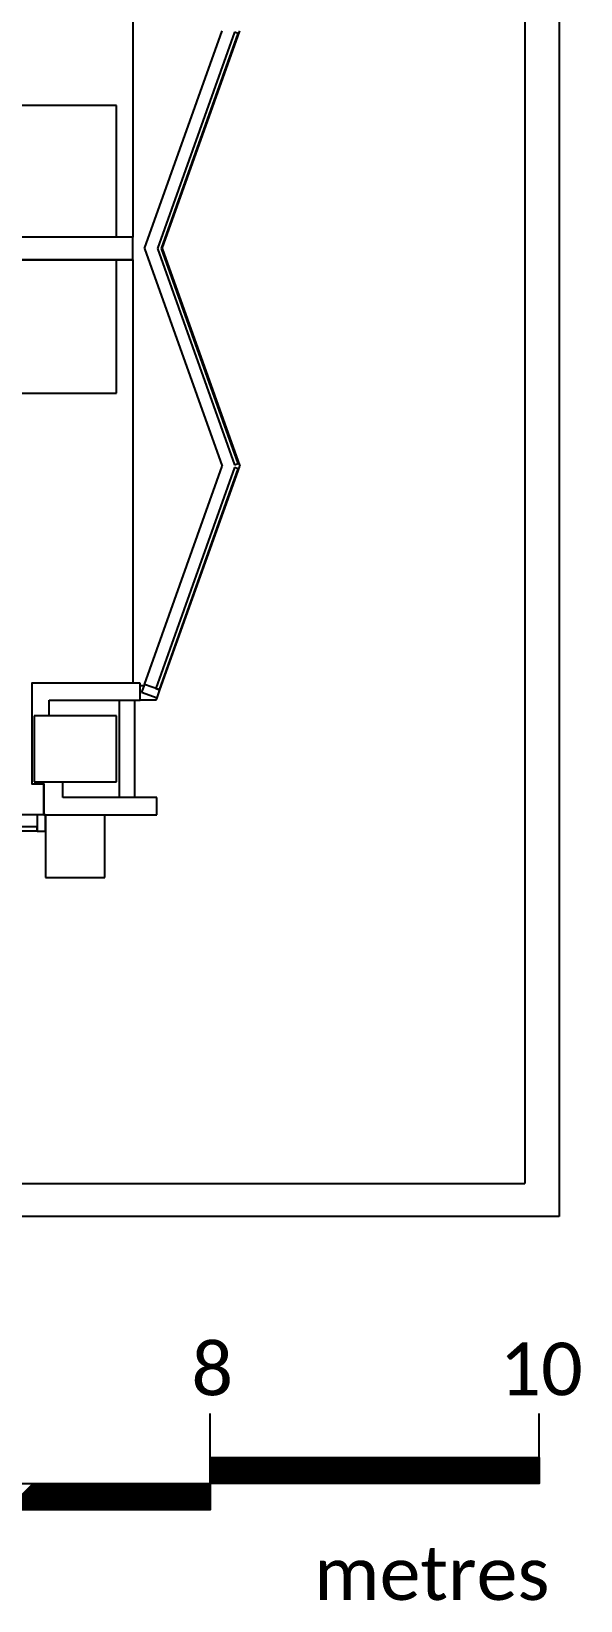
# Model space of a CAD drawing. Extents: x 15525 to 50715, y -3252 to 56414.
# Drawn here: x 47377 to 50715, y -3252 to 6281 of the extents above; entities that cross this region are included whole.
import ezdxf

# ---------------------------------------------------------------- set-up
doc = ezdxf.new("R2010")
doc.units = 0
doc.header["$MEASUREMENT"] = 0
for name, color, linetype in [('A-Column__Concrete', 7, 'CONTINUOUS'), ('A-Furniture', 252, 'CONTINUOUS'), ('A-Scale-North', 7, 'CONTINUOUS'), ('A-Wall__Brick', 7, 'CONTINUOUS'), ('A-Wall__Stud', 252, 'CONTINUOUS'), ('A-Window', 7, 'CONTINUOUS'), ('RM$', 7, 'CONTINUOUS')]:
    doc.layers.add(name, color=color, linetype=linetype)
doc.styles.add('ROMANT', font='ROMANS')

# ---------------------------------------------------------------- blocks, each defined once
blk = doc.blocks.new('A$C0be1a1f3')
at = {"layer": 'A-Scale-North'}
for p, q in [((8000, -584.2), (8000, 0)), ((10000, -425.1), (10000, 0)), ((8000, -277.5), (8011.5, -266)), ((8000, -289.9), (8023.9, -266)), ((8000, -302.2), (8036.3, -266)), ((8000, -314.6), (8048.7, -266)), ((8000, -327), (8061, -266)), ((8000, -339.4), (8073.4, -266)), ((8000, -351.7), (8085.8, -266)), ((8000, -364.1), (8098.2, -266)), ((8000, -376.5), (8110.5, -266)), ((8000, -388.9), (8122.9, -266)), ((8000, -401.2), (8135.3, -266)), ((8000, -413.6), (8147.7, -266)), ((8000.9, -425.1), (8160, -266)), ((8013.3, -425.1), (8172.4, -266)), ((8025.7, -425.1), (8184.8, -266)), ((8038, -425.1), (8197.2, -266)), ((8050.4, -425.1), (8209.5, -266)), ((8062.8, -425.1), (8221.9, -266)), ((8075.1, -425.1), (8234.3, -266)), ((8087.5, -425.1), (8246.6, -266)), ((8099.9, -425.1), (8259, -266)), ((8112.3, -425.1), (8271.4, -266)), ((8124.6, -425.1), (8283.8, -266)), ((8137, -425.1), (8296.1, -266)), ((8149.4, -425.1), (8308.5, -266)), ((8161.8, -425.1), (8320.9, -266)), ((8174.1, -425.1), (8333.3, -266)), ((8186.5, -425.1), (8345.6, -266)), ((8198.9, -425.1), (8358, -266)), ((8211.3, -425.1), (8370.4, -266)), ((8223.6, -425.1), (8382.8, -266)), ((8236, -425.1), (8395.1, -266)), ((8248.4, -425.1), (8407.5, -266)), ((8260.8, -425.1), (8419.9, -266)), ((8273.1, -425.1), (8432.3, -266)), ((8285.5, -425.1), (8444.6, -266)), ((8297.9, -425.1), (8457, -266)), ((8310.3, -425.1), (8469.4, -266)), ((8322.6, -425.1), (8481.8, -266)), ((8335, -425.1), (8494.1, -266)), ((8347.4, -425.1), (8506.5, -266)), ((8359.8, -425.1), (8518.9, -266)), ((8372.1, -425.1), (8531.3, -266)), ((8384.5, -425.1), (8543.6, -266)), ((8396.9, -425.1), (8556, -266)), ((8409.3, -425.1), (8568.4, -266)), ((8421.6, -425.1), (8580.8, -266)), ((8434, -425.1), (8593.1, -266)), ((8446.4, -425.1), (8605.5, -266)), ((8458.8, -425.1), (8617.9, -266)), ((8471.1, -425.1), (8630.3, -266)), ((8483.5, -425.1), (8642.6, -266)), ((8495.9, -425.1), (8655, -266)), ((8508.3, -425.1), (8667.4, -266)), ((8520.6, -425.1), (8679.8, -266)), ((8533, -425.1), (8692.1, -266)), ((8545.4, -425.1), (8704.5, -266)), ((8557.7, -425.1), (8716.9, -266)), ((8570.1, -425.1), (8729.2, -266)), ((8582.5, -425.1), (8741.6, -266)), ((8594.9, -425.1), (8754, -266)), ((8607.2, -425.1), (8766.4, -266)), ((8619.6, -425.1), (8778.7, -266)), ((8632, -425.1), (8791.1, -266)), ((8644.4, -425.1), (8803.5, -266)), ((8656.7, -425.1), (8815.9, -266)), ((8669.1, -425.1), (8828.2, -266)), ((8681.5, -425.1), (8840.6, -266)), ((8693.9, -425.1), (8853, -266)), ((8706.2, -425.1), (8865.4, -266)), ((8718.6, -425.1), (8877.7, -266)), ((8731, -425.1), (8890.1, -266)), ((8743.4, -425.1), (8902.5, -266)), ((8755.7, -425.1), (8914.9, -266)), ((8768.1, -425.1), (8927.2, -266)), ((8780.5, -425.1), (8939.6, -266)), ((8792.9, -425.1), (8952, -266)), ((8805.2, -425.1), (8964.4, -266)), ((8817.6, -425.1), (8976.7, -266)), ((8830, -425.1), (8989.1, -266)), ((8842.4, -425.1), (9001.5, -266)), ((8854.7, -425.1), (9013.9, -266)), ((8867.1, -425.1), (9026.2, -266)), ((8879.5, -425.1), (9038.6, -266)), ((8891.9, -425.1), (9051, -266)), ((8904.2, -425.1), (9063.4, -266)), ((8916.6, -425.1), (9075.7, -266)), ((8929, -425.1), (9088.1, -266)), ((8941.4, -425.1), (9100.5, -266)), ((8953.7, -425.1), (9112.9, -266)), ((8966.1, -425.1), (9125.2, -266)), ((8978.5, -425.1), (9137.6, -266)), ((8990.9, -425.1), (9150, -266)), ((9003.2, -425.1), (9162.4, -266)), ((9015.6, -425.1), (9174.7, -266)), ((9028, -425.1), (9187.1, -266)), ((9040.3, -425.1), (9199.5, -266)), ((9052.7, -425.1), (9211.8, -266)), ((9065.1, -425.1), (9224.2, -266)), ((9077.5, -425.1), (9236.6, -266)), ((9089.8, -425.1), (9249, -266)), ((9102.2, -425.1), (9261.3, -266)), ((9114.6, -425.1), (9273.7, -266)), ((9127, -425.1), (9286.1, -266)), ((9139.3, -425.1), (9298.5, -266)), ((9151.7, -425.1), (9310.8, -266)), ((9164.1, -425.1), (9323.2, -266)), ((9176.5, -425.1), (9335.6, -266)), ((9188.8, -425.1), (9348, -266)), ((9201.2, -425.1), (9360.3, -266)), ((9213.6, -425.1), (9372.7, -266)), ((9226, -425.1), (9385.1, -266)), ((9238.3, -425.1), (9397.5, -266)), ((9250.7, -425.1), (9409.8, -266)), ((9263.1, -425.1), (9422.2, -266)), ((9275.5, -425.1), (9434.6, -266)), ((9287.8, -425.1), (9447, -266)), ((9300.2, -425.1), (9459.3, -266)), ((9312.6, -425.1), (9471.7, -266)), ((9325, -425.1), (9484.1, -266)), ((9337.3, -425.1), (9496.5, -266)), ((9349.7, -425.1), (9508.8, -266)), ((9362.1, -425.1), (9521.2, -266)), ((9374.5, -425.1), (9533.6, -266)), ((9386.8, -425.1), (9546, -266)), ((9399.2, -425.1), (9558.3, -266)), ((9411.6, -425.1), (9570.7, -266)), ((9424, -425.1), (9583.1, -266)), ((9436.3, -425.1), (9595.5, -266)), ((9448.7, -425.1), (9607.8, -266)), ((9461.1, -425.1), (9620.2, -266)), ((9473.5, -425.1), (9632.6, -266)), ((9485.8, -425.1), (9645, -266)), ((9498.2, -425.1), (9657.3, -266)), ((9510.6, -425.1), (9669.7, -266)), ((9522.9, -425.1), (9682.1, -266)), ((9535.3, -425.1), (9694.4, -266)), ((9547.7, -425.1), (9706.8, -266)), ((9560.1, -425.1), (9719.2, -266)), ((9572.4, -425.1), (9731.6, -266)), ((9584.8, -425.1), (9743.9, -266)), ((9597.2, -425.1), (9756.3, -266)), ((9609.6, -425.1), (9768.7, -266)), ((9621.9, -425.1), (9781.1, -266)), ((9634.3, -425.1), (9793.4, -266)), ((9646.7, -425.1), (9805.8, -266)), ((9659.1, -425.1), (9818.2, -266)), ((9671.4, -425.1), (9830.6, -266)), ((9683.8, -425.1), (9842.9, -266)), ((9696.2, -425.1), (9855.3, -266)), ((9708.6, -425.1), (9867.7, -266)), ((9720.9, -425.1), (9880.1, -266)), ((9733.3, -425.1), (9892.4, -266)), ((9745.7, -425.1), (9904.8, -266)), ((9758.1, -425.1), (9917.2, -266)), ((9770.4, -425.1), (9929.6, -266)), ((9782.8, -425.1), (9941.9, -266)), ((9795.2, -425.1), (9954.3, -266)), ((9807.6, -425.1), (9966.7, -266)), ((9819.9, -425.1), (9979.1, -266)), ((9832.3, -425.1), (9991.4, -266)), ((9844.7, -425.1), (10000, -269.8)), ((9857.1, -425.1), (10000, -282.1)), ((9869.4, -425.1), (10000, -294.5)), ((9881.8, -425.1), (10000, -306.9)), ((9894.2, -425.1), (10000, -319.3)), ((9906.6, -425.1), (10000, -331.6)), ((9918.9, -425.1), (10000, -344)), ((9931.3, -425.1), (10000, -356.4)), ((9943.7, -425.1), (10000, -368.8)), ((9956.1, -425.1), (10000, -381.1)), ((6765.2, -584.2), (6924.3, -425.1)), ((6777.6, -584.2), (6936.7, -425.1)), ((6790, -584.2), (6949.1, -425.1)), ((6802.3, -584.2), (6961.5, -425.1)), ((6814.7, -584.2), (6973.8, -425.1)), ((6827.1, -584.2), (6986.2, -425.1)), ((6839.5, -584.2), (6998.6, -425.1)), ((6851.8, -584.2), (7011, -425.1)), ((6864.2, -584.2), (7023.3, -425.1)), ((6876.6, -584.2), (7035.7, -425.1)), ((6888.9, -584.2), (7048.1, -425.1)), ((6901.3, -584.2), (7060.4, -425.1)), ((6913.7, -584.2), (7072.8, -425.1)), ((6926.1, -584.2), (7085.2, -425.1)), ((6938.4, -584.2), (7097.6, -425.1)), ((6950.8, -584.2), (7109.9, -425.1)), ((6963.2, -584.2), (7122.3, -425.1)), ((6975.6, -584.2), (7134.7, -425.1)), ((6987.9, -584.2), (7147.1, -425.1)), ((7000.3, -584.2), (7159.4, -425.1)), ((7012.7, -584.2), (7171.8, -425.1)), ((7025.1, -584.2), (7184.2, -425.1)), ((7037.4, -584.2), (7196.6, -425.1)), ((7049.8, -584.2), (7208.9, -425.1)), ((7062.2, -584.2), (7221.3, -425.1)), ((7074.6, -584.2), (7233.7, -425.1)), ((7086.9, -584.2), (7246.1, -425.1)), ((7099.3, -584.2), (7258.4, -425.1)), ((7111.7, -584.2), (7270.8, -425.1)), ((7124.1, -584.2), (7283.2, -425.1)), ((7136.4, -584.2), (7295.6, -425.1)), ((7148.8, -584.2), (7307.9, -425.1)), ((7161.2, -584.2), (7320.3, -425.1)), ((7173.6, -584.2), (7332.7, -425.1)), ((7185.9, -584.2), (7345.1, -425.1)), ((7198.3, -584.2), (7357.4, -425.1)), ((7210.7, -584.2), (7369.8, -425.1)), ((7223.1, -584.2), (7382.2, -425.1)), ((7235.4, -584.2), (7394.6, -425.1)), ((7247.8, -584.2), (7406.9, -425.1)), ((7260.2, -584.2), (7419.3, -425.1)), ((7272.6, -584.2), (7431.7, -425.1)), ((7284.9, -584.2), (7444.1, -425.1)), ((7297.3, -584.2), (7456.4, -425.1)), ((7309.7, -584.2), (7468.8, -425.1)), ((7322.1, -584.2), (7481.2, -425.1)), ((7334.4, -584.2), (7493.6, -425.1)), ((7346.8, -584.2), (7505.9, -425.1)), ((7359.2, -584.2), (7518.3, -425.1)), ((7371.5, -584.2), (7530.7, -425.1)), ((7383.9, -584.2), (7543, -425.1)), ((7396.3, -584.2), (7555.4, -425.1)), ((7408.7, -584.2), (7567.8, -425.1)), ((7421, -584.2), (7580.2, -425.1)), ((7433.4, -584.2), (7592.5, -425.1)), ((7445.8, -584.2), (7604.9, -425.1)), ((7458.2, -584.2), (7617.3, -425.1)), ((7470.5, -584.2), (7629.7, -425.1)), ((7482.9, -584.2), (7642, -425.1)), ((7495.3, -584.2), (7654.4, -425.1)), ((7507.7, -584.2), (7666.8, -425.1)), ((7520, -584.2), (7679.2, -425.1)), ((7532.4, -584.2), (7691.5, -425.1)), ((7544.8, -584.2), (7703.9, -425.1)), ((7557.2, -584.2), (7716.3, -425.1)), ((7569.5, -584.2), (7728.7, -425.1)), ((7581.9, -584.2), (7741, -425.1)), ((7594.3, -584.2), (7753.4, -425.1)), ((7606.7, -584.2), (7765.8, -425.1)), ((7619, -584.2), (7778.2, -425.1)), ((7631.4, -584.2), (7790.5, -425.1)), ((7643.8, -584.2), (7802.9, -425.1)), ((7656.2, -584.2), (7815.3, -425.1)), ((7668.5, -584.2), (7827.7, -425.1)), ((7680.9, -584.2), (7840, -425.1)), ((7693.3, -584.2), (7852.4, -425.1)), ((7705.7, -584.2), (7864.8, -425.1)), ((7718, -584.2), (7877.2, -425.1)), ((7730.4, -584.2), (7889.5, -425.1)), ((7742.8, -584.2), (7901.9, -425.1)), ((7755.2, -584.2), (7914.3, -425.1)), ((7767.5, -584.2), (7926.7, -425.1)), ((7779.9, -584.2), (7939, -425.1)), ((7792.3, -584.2), (7951.4, -425.1)), ((7804.7, -584.2), (7963.8, -425.1)), ((7817, -584.2), (7976.2, -425.1)), ((7829.4, -584.2), (7988.5, -425.1)), ((7841.8, -584.2), (8000, -426)), ((7854.1, -584.2), (8000, -438.4)), ((7866.5, -584.2), (8000, -450.7)), ((7878.9, -584.2), (8000, -463.1)), ((7891.3, -584.2), (8000, -475.5)), ((9968.4, -425.1), (10000, -393.5)), ((9980.8, -425.1), (10000, -405.9)), ((9993.2, -425.1), (10000, -418.3)), ((7903.6, -584.2), (8000, -487.9)), ((7916, -584.2), (8000, -500.2)), ((7928.4, -584.2), (8000, -512.6)), ((7940.8, -584.2), (8000, -525)), ((7953.1, -584.2), (8000, -537.4)), ((7965.5, -584.2), (8000, -549.7)), ((7977.9, -584.2), (8000, -562.1)), ((7990.3, -584.2), (8000, -574.5))]:
    blk.add_line(p, q, dxfattribs=at)
for points in [[(8000, -266), (10000, -266), (10000, -425.1), (8000, -425.1)], [(6000, -425.1), (8000, -425.1), (8000, -584.2), (6000, -584.2)]]:
    blk.add_lwpolyline(points, close=True, dxfattribs=at)

msp = doc.modelspace()

# ---------------------------------------------------------------- linework, layer by layer
at = {"layer": 'A-Column__Concrete'}
for p, q in [((47393.6, 2122.1), (47393.6, 1722.1)), ((47893.6, 2122.1), (47393.6, 2122.1)), ((47893.6, 1722.1), (47893.6, 2122.1)), ((47393.6, 1722.1), (47893.6, 1722.1)), ((47824.1, 1519.6), (47463.1, 1519.6)), ((47463.1, 1519.6), (47463.1, 1140.7)), ((47824.1, 1140.7), (47824.1, 1519.6)), ((47463.1, 1140.7), (47824.1, 1140.7))]:
    msp.add_line(p, q, dxfattribs=at)
at = {"layer": 'A-Furniture'}
for p, q in [((47993.6, 7602.1), (47993.6, 5031.1)), ((47893.6, 5831.1), (44493.6, 5831.1)), ((47893.6, 5031.1), (47893.6, 5831.1)), ((47893.6, 4083.1), (47893.6, 4893.1)), ((47993.6, 4893.1), (47993.6, 2322.1)), ((46093.6, 4083.1), (47893.6, 4083.1))]:
    msp.add_line(p, q, dxfattribs=at)
at = {"layer": 'A-Wall__Brick'}
for p, q in [((47993.6, 5031.1), (44447.8, 5031.1)), ((47993.6, 4893.1), (47993.6, 5031.1)), ((47993.6, 4893.1), (44447.8, 4893.1)), ((48038.1, 2322.1), (47380.6, 2322.1)), ((47380.6, 2322.1), (47380.6, 1709.1)), ((48038.1, 2217.1), (48038.1, 2322.1)), ((47485.6, 2217.1), (48038.1, 2217.1)), ((47485.6, 2122.1), (47485.6, 2217.1)), ((47913.6, 1627.1), (47913.6, 2217.1)), ((48003.6, 2217.1), (48003.6, 1627.1)), ((47568.1, 1627.1), (47568.1, 1722.1)), ((47380.6, 1709.1), (47453.1, 1709.1)), ((47453.1, 1522.1), (47453.1, 1709.1)), ((48138.9, 1627.1), (47568.1, 1627.1)), ((48138.9, 1522.1), (48138.9, 1627.1)), ((47453.1, 1522.1), (48138.9, 1522.1)), ((47643.6, 1519.6), (47643.6, 1522.1)), ((47733.6, 1522.1), (47733.6, 1519.6))]:
    msp.add_line(p, q, dxfattribs=at)
at = {"layer": 'A-Wall__Stud'}
for p, q in [((50375.8, 56414.1), (50375.8, -717.9)), ((50585.8, 56414.1), (50585.8, -917.9)), ((22096.1, -717.9), (50375.8, -717.9)), ((50585.8, -917.9), (21842.1, -917.9))]:
    msp.add_line(p, q, dxfattribs=at)
at = {"layer": 'A-Window'}
for p, q in [((48065.3, 4962.1), (48537.4, 6284.6)), ((48612.2, 6276.9), (48142.9, 4962.1)), ((48168.3, 4962.1), (48634.8, 6268.8)), ((48171.5, 4962.1), (48643.6, 6284.6)), ((48634.8, 6268.8), (48612.2, 6276.9)), ((48065.3, 4962.1), (48537.4, 3639.6)), ((48142.9, 4962.1), (48612.2, 3647.4)), ((48634.8, 3655.4), (48168.3, 4962.1)), ((48171.5, 4962.1), (48643.6, 3639.6)), ((48064.1, 2313.7), (48537.4, 3639.6)), ((48612.2, 3631.9), (48132.9, 2289.2)), ((48155.5, 2281.1), (48634.8, 3623.8)), ((48158.3, 2280.1), (48643.6, 3639.6)), ((48612.2, 3647.4), (48634.8, 3655.4)), ((48634.8, 3623.8), (48612.2, 3631.9)), ((48038.1, 2307.1), (48061.8, 2307.1)), ((48132.9, 2289.2), (48155.5, 2281.1)), ((48135.8, 2217.1), (48038.1, 2217.1)), ((48135.8, 2217.1), (48141.5, 2233)), ((47413.1, 1522.1), (45281.5, 1522.1)), ((47413.1, 1449.1), (45281.5, 1449.1)), ((47413.1, 1425.1), (47413.1, 1449.1)), ((45281.5, 1425.1), (47413.1, 1425.1)), ((47413.1, 1422.1), (45281.5, 1422.1))]:
    msp.add_line(p, q, dxfattribs=at)
at = {"layer": 'A-Window', "extrusion": (0, 0, -1)}
for p, q in [((48064.1, 2313.7), (48047.3, 2266.6)), ((48158.3, 2280.1), (48064.1, 2313.7)), ((48047.3, 2266.6), (48141.5, 2233)), ((48141.5, 2233), (48158.3, 2280.1)), ((47463.1, 1522.1), (47413.1, 1522.1)), ((47413.1, 1522.1), (47413.1, 1422.1)), ((47463.1, 1422.1), (47463.1, 1522.1)), ((47413.1, 1422.1), (47463.1, 1422.1))]:
    msp.add_line(p, q, dxfattribs=at)
at = {"layer": 'RM$', "flags": 128}
for points in [[(41883.6, 8408.1), (47370.6, 8408.1), (47370.6, 7602.1), (47993.6, 7602.1), (47993.6, 5031.1), (41883.6, 5031.1)], [(41883.6, 4893.1), (44333.2, 4893.1), (47993.6, 4893.1), (47993.6, 2322.1), (47380.6, 2322.1), (47380.6, 1709.1), (47453.1, 1709.1), (47453.1, 1519.6), (41883.6, 1522.1)]]:
    msp.add_lwpolyline(points, close=True, dxfattribs=at)

# ---------------------------------------------------------------- block references
at = {"layer": 'A-Scale-North'}
msp.add_blockref('A$C0be1a1f3', (40464, -2115.8), dxfattribs=at)

# ---------------------------------------------------------------- texts
at = {"layer": 'A-Scale-North', "char_height": 320, "width": 2953.081, "attachment_point": 1, "style": 'ROMANT'}
for s, insert in [('{\\fCalibri|b0|i0|c0|p34;8}', (48350.3, -1684.6)), ('{\\fCalibri|b0|i0|c0|p34;10}', (50222.6, -1684.6)), ('{\\fCalibri|b0|i0|c0|p34;metres}', (49095.2, -2928.2))]:
    msp.add_mtext(s, dxfattribs=dict(at, insert=insert))

doc.saveas('drawing.dxf')
